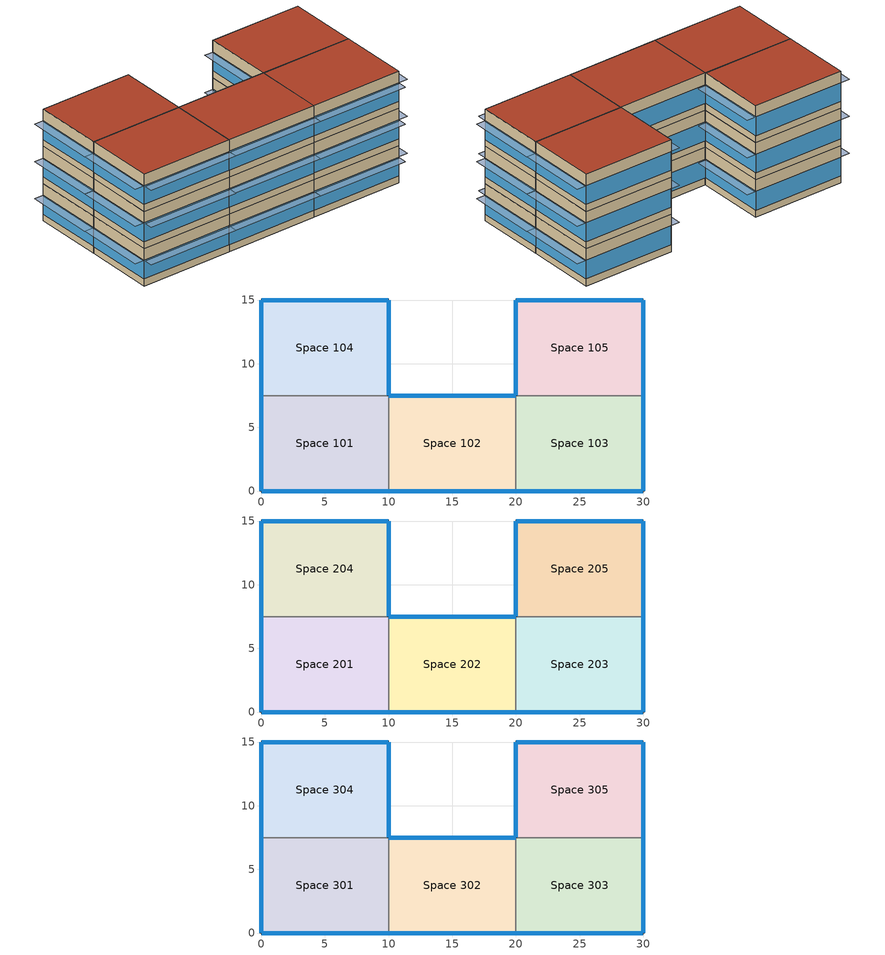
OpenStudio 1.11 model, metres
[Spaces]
Space 101
 floor ground: 10,7.5 10,0 0,0 0,7.5 z0
 wall outside: 0,7.5 0,0 10,0 z0:4
 wall to Space 104: 10,7.5 0,7.5 z0:4
 wall to Space 102: 10,0 10,7.5 z0:4
 window: 0.03,0 9.97,0 / 0,7.47 0,0.03 z0.75:2.76
Space 102
 floor ground: 20,7.5 20,0 10,0 10,7.5 z0
 wall outside: 20,7.5 10,7.5 / 10,0 20,0 z0:4
 wall to Space 103: 20,0 20,7.5 z0:4
 window: 10.03,0 19.97,0 / 19.97,7.5 10.03,7.5 z0.75:2.76
Space 103
 floor ground: 30,7.5 30,0 20,0 20,7.5 z0
 wall outside: 20,0 30,0 30,7.5 z0:4
 wall to Space 105: 30,7.5 20,7.5 z0:4
 window: 20.03,0 29.97,0 / 30,0.03 30,7.47 z0.75:2.76
Space 104
 floor ground: 10,15 10,7.5 0,7.5 0,15 z0
 wall outside: 10,7.5 10,15 0,15 0,7.5 z0:4
 window: 0,14.97 0,7.53 / 9.97,15 0.03,15 / 10,7.53 10,14.97 z0.75:2.76
Space 105
 floor ground: 30,15 30,7.5 20,7.5 20,15 z0
 wall outside: 30,7.5 30,15 20,15 20,7.5 z0:4
 window: 20,14.97 20,7.53 / 29.97,15 20.03,15 / 30,7.53 30,14.97 z0.75:2.76
Space 201
 floor to Space 101: 10,7.5 10,0 0,0 0,7.5 z4
 wall outside: 0,7.5 0,0 10,0 z4:8
 wall to Space 204: 10,7.5 0,7.5 z4:8
 wall to Space 202: 10,0 10,7.5 z4:8
 window: 0,7.47 0,0.03 / 0.03,0 9.97,0 z4.75:6.76
Space 202
 floor to Space 102: 20,7.5 20,0 10,0 10,7.5 z4
 wall outside: 20,7.5 10,7.5 / 10,0 20,0 z4:8
 wall to Space 203: 20,0 20,7.5 z4:8
 window: 19.97,7.5 10.03,7.5 / 10.03,0 19.97,0 z4.75:6.76
Space 203
 floor to Space 103: 30,7.5 30,0 20,0 20,7.5 z4
 wall outside: 20,0 30,0 30,7.5 z4:8
 wall to Space 205: 30,7.5 20,7.5 z4:8
 window: 20.03,0 29.97,0 / 30,0.03 30,7.47 z4.75:6.76
Space 204
 floor to Space 104: 10,15 10,7.5 0,7.5 0,15 z4
 wall outside: 10,7.5 10,15 0,15 0,7.5 z4:8
 window: 10,7.53 10,14.97 / 9.97,15 0.03,15 / 0,14.97 0,7.53 z4.75:6.76
Space 205
 floor to Space 105: 30,15 30,7.5 20,7.5 20,15 z4
 wall outside: 30,7.5 30,15 20,15 20,7.5 z4:8
 window: 30,7.53 30,14.97 / 20,14.97 20,7.53 / 29.97,15 20.03,15 z4.75:6.76
Space 301
 floor to Space 201: 10,7.5 10,0 0,0 0,7.5 z8
 wall outside: 0,7.5 0,0 10,0 z8:12
 wall to Space 304: 10,7.5 0,7.5 z8:12
 wall to Space 302: 10,0 10,7.5 z8:12
 window: 0,7.47 0,0.03 / 0.03,0 9.97,0 z8.75:10.76
 roof outside: 10,0 10,7.5 0,7.5 0,0 z12
Space 302
 floor to Space 202: 20,7.5 20,0 10,0 10,7.5 z8
 wall outside: 20,7.5 10,7.5 / 10,0 20,0 z8:12
 wall to Space 303: 20,0 20,7.5 z8:12
 window: 10.03,0 19.97,0 / 19.97,7.5 10.03,7.5 z8.75:10.76
 roof outside: 20,0 20,7.5 10,7.5 10,0 z12
Space 303
 floor to Space 203: 30,7.5 30,0 20,0 20,7.5 z8
 wall outside: 20,0 30,0 30,7.5 z8:12
 wall to Space 305: 30,7.5 20,7.5 z8:12
 window: 20.03,0 29.97,0 / 30,0.03 30,7.47 z8.75:10.76
 roof outside: 30,0 30,7.5 20,7.5 20,0 z12
Space 304
 floor to Space 204: 10,15 10,7.5 0,7.5 0,15 z8
 wall outside: 10,7.5 10,15 0,15 0,7.5 z8:12
 window: 10,7.53 10,14.97 / 0,14.97 0,7.53 / 9.97,15 0.03,15 z8.75:10.76
 roof outside: 10,7.5 10,15 0,15 0,7.5 z12
Space 305
 floor to Space 205: 30,15 30,7.5 20,7.5 20,15 z8
 wall outside: 30,7.5 30,15 20,15 20,7.5 z8:12
 window: 29.97,15 20.03,15 / 30,7.53 30,14.97 / 20,14.97 20,7.53 z8.75:10.76
 roof outside: 30,7.5 30,15 20,15 20,7.5 z12
shading: 9.97,-1.01 9.97,0 0.03,0 0.03,-1.01 z6.76; 19.97,-1.01 19.97,0 10.03,0 10.03,-1.01 z6.76; 9.97,-1.01 9.97,0 0.03,0 0.03,-1.01 z10.76; 11.01,7.53 11.01,14.97 10,14.97 10,7.53 z10.76; 0,0.03 0,7.47 -1.01,7.47 -1.01,0.03 z2.76; 31.01,0.03 31.01,7.47 30,7.47 30,0.03 z6.76; 31.01,0.03 31.01,7.47 30,7.47 30,0.03 z2.76; 31.01,7.53 31.01,14.97 30,14.97 30,7.53 z6.76; 31.01,0.03 31.01,7.47 30,7.47 30,0.03 z10.76; 11.01,7.53 11.01,14.97 10,14.97 10,7.53 z6.76; 29.97,-1.01 29.97,0 20.03,0 20.03,-1.01 z6.76; 20,7.53 20,14.97 18.99,14.97 18.99,7.53 z2.76; 31.01,7.53 31.01,14.97 30,14.97 30,7.53 z2.76; 0,0.03 0,7.47 -1.01,7.47 -1.01,0.03 z10.76; 19.97,-1.01 19.97,0 10.03,0 10.03,-1.01 z10.76; 31.01,7.53 31.01,14.97 30,14.97 30,7.53 z10.76; 20,7.53 20,14.97 18.99,14.97 18.99,7.53 z6.76; 11.01,7.53 11.01,14.97 10,14.97 10,7.53 z2.76; 0,7.53 0,14.97 -1.01,14.97 -1.01,7.53 z10.76; 20,7.53 20,14.97 18.99,14.97 18.99,7.53 z10.76; 9.97,-1.01 9.97,0 0.03,0 0.03,-1.01 z2.76; 0,0.03 0,7.47 -1.01,7.47 -1.01,0.03 z6.76; 19.97,-1.01 19.97,0 10.03,0 10.03,-1.01 z2.76; 29.97,-1.01 29.97,0 20.03,0 20.03,-1.01 z2.76; 29.97,-1.01 29.97,0 20.03,0 20.03,-1.01 z10.76; 0,7.53 0,14.97 -1.01,14.97 -1.01,7.53 z2.76; 0,7.53 0,14.97 -1.01,14.97 -1.01,7.53 z6.76
[Building]
Building 1: Space Type=189.1-2009 - Office - OpenOffice - CZ4-8; Default Construction Set=189.1-2009 - CZ5 - Office
[Site]
OSLO/FORNEBU: Latitude {deg}=59.9; Longitude {deg}=10.62; Time Zone {hr}=1; Elevation {m}=17
[ClimateZones]
Climate Zone Institution Name 1=ASHRAE; Climate Zone Document Name 1=ANSI/ASHRAE Standard 169; Climate Zone Document Year 1=2006; Climate Zone Institution Name 2=CEC; Climate Zone Document Name 2=California Climate Zone Descriptions; Climate Zone Document Year 2=1995
[SizingPeriod:DesignDay] Barometric Pressure {Pa}=101121; Sky Clearness=0; Rain Indicator=0; Snow Indicator=0; Day of Month=21; Daylight Saving Time Indicator=0; Dry-Bulb Temperature Range Modifier Type=DefaultMultipliers
Name | Maximum Dry-Bulb Temperature {C} | Daily Dry-Bulb Temperature Range {deltaC} | Humidity Indicating Conditions at Maximum Dry-Bulb | Wind Speed {m/s} | Wind Direction {deg} | Month | Day Type | Humidity Indicating Type | Solar Model Indicator | ASHRAE Taub | ASHRAE Taud
OSLO/FORNEBU Ann Clg .4% Condns Enth=>MDB | 23.7 | 8.8 | 54500 | 3.2 | 170 | 7 | SummerDesignDay | Enthalpy | ASHRAETau | 0.402 | 2.166
OSLO/FORNEBU Ann Clg .4% Condns WB=>MDB | 24.1 | 8.8 | 19.2 | 3.2 | 170 | 7 | SummerDesignDay | Wetbulb | ASHRAETau | 0.402 | 2.166
OSLO/FORNEBU Ann Clg .4% Condns DB=>MWB | 26.8 | 8.8 | 17.8 | 3.2 | 170 | 7 | SummerDesignDay | Wetbulb | ASHRAETau | 0.402 | 2.166
OSLO/FORNEBU Ann Htg 99.6% Condns DB | -17.2 | 0 | -17.2 | 0.8 | 0 | 1 | WinterDesignDay | Wetbulb | ASHRAEClearSky
OSLO/FORNEBU Ann Clg .4% Condns DP=>MDB | 20.6 | 8.8 | 17.7 | 3.2 | 170 | 7 | SummerDesignDay | Dewpoint | ASHRAETau | 0.402 | 2.166
OSLO/FORNEBU Ann Htg Wind 99.6% Condns WS=>MCDB | 5.4 | 0 | 5.4 | 10.6 | 0 | 1 | WinterDesignDay | Wetbulb | ASHRAEClearSky
OSLO/FORNEBU Ann Hum_n 99.6% Condns DP=>MCDB | -16 | 0 | -19.9 | 0.8 | 0 | 1 | WinterDesignDay | Dewpoint | ASHRAEClearSky
[DefaultConstructionSet] Interior Partition Construction=Interior Partition
Name | Default Exterior Surface Constructions | Default Interior Surface Constructions | Default Ground Contact Surface Constructions | Default Exterior SubSurface Constructions | Default Interior SubSurface Constructions
189.1-2009 - CZ1 - Office | Default Surface Constructions 1 | Default Surface Constructions 2 | Default Surface Constructions 3 | Default Sub Surface Constructions 1 | Default Sub Surface Constructions 2
189.1-2009 - CZ5 - Office | Default Surface Constructions 13 | Default Surface Constructions 14 | Default Surface Constructions 15 | Default Sub Surface Constructions 9 | Default Sub Surface Constructions 10
[DefaultSurfaceConstructions]
Name | Floor Construction | Wall Construction | Roof Ceiling Construction
Default Surface Constructions 1 | ExtSlabCarpet 4in ClimateZone 1-8 | ASHRAE 189.1-2009 ExtWall Mass ClimateZone 1 | ASHRAE 189.1-2009 ExtRoof IEAD ClimateZone 1
Default Surface Constructions 2; Default Surface Constructions 14 | Interior Floor | Interior Wall | Interior Ceiling
Default Surface Constructions 3; Default Surface Constructions 15 | ExtSlabCarpet 4in ClimateZone 1-8 | ExtSlabCarpet 4in ClimateZone 1-8 | ExtSlabCarpet 4in ClimateZone 1-8
Default Surface Constructions 13 | ExtSlabCarpet 4in ClimateZone 1-8 | ASHRAE 189.1-2009 ExtWall Mass ClimateZone 5 | ASHRAE 189.1-2009 ExtRoof IEAD ClimateZone 2-5
[Construction]
ExtSlabCarpet 4in ClimateZone 1-8: MAT-CC05 4 HW CONCRETE, CP02 CARPET PAD
ASHRAE 189.1-2009 ExtWall Mass ClimateZone 1: 1IN Stucco, 8IN Concrete HW, Wall Insulation [31], 1/2IN Gypsum
ASHRAE 189.1-2009 ExtRoof IEAD ClimateZone 1: Roof Membrane, Roof Insulation [18], Metal Decking
Interior Floor: F16 Acoustic tile, F05 Ceiling air space resistance, M11 100mm lightweight concrete
Interior Wall: G01a 19mm gypsum board, F04 Wall air space resistance, G01a 19mm gypsum board
Interior Ceiling: M11 100mm lightweight concrete, F05 Ceiling air space resistance, F16 Acoustic tile
ASHRAE 189.1-2009 ExtWindow ClimateZone 1: Theoretical Glass [167]
Exterior Door: F08 Metal surface, I01 25mm insulation board
Interior Window: Clear 3mm
Interior Door; Interior Partition: G05 25mm wood
ASHRAE 189.1-2009 ExtRoof IEAD ClimateZone 2-5: Roof Membrane, Roof Insulation [21], Metal Decking
ASHRAE 189.1-2009 ExtWindow ClimateZone 4-5: Theoretical Glass [207]
ASHRAE 189.1-2009 ExtWall Mass ClimateZone 5: 1IN Stucco, 8IN Concrete HW, Wall Insulation [40], 1/2IN Gypsum
[Material] Thermal Absorptance=0.9
Name | Roughness | Thickness {m} | Conductivity {W/m-K} | Density {kg/m3} | Specific Heat {J/kg-K} | Solar Absorptance | Visible Absorptance
MAT-CC05 4 HW CONCRETE | Rough | 0.1016 | 1.311 | 2240 | 836.8 | 0.85 | 0.85
1IN Stucco | Smooth | 0.0253 | 0.6918 | 1858 | 837 | 0.92 | 0.92
8IN Concrete HW | MediumRough | 0.2033 | 1.7296 | 2243 | 837 | 0.65 | 0.65
Wall Insulation [31] | MediumRough | 0.0337 | 0.0432 | 91 | 837 | 0.5 | 0.5
1/2IN Gypsum | Smooth | 0.0127 | 0.16 | 784.9 | 830 | 0.4 | 0.4
Roof Membrane | VeryRough | 0.0095 | 0.16 | 1121.29 | 1460 | 0.7 | 0.7
Roof Insulation [18] | MediumRough | 0.1693 | 0.049 | 265 | 836.8 | 0.7 | 0.7
Metal Decking | MediumSmooth | 0.0015 | 45.006 | 7680 | 418.4 | 0.6 | 0.6
F16 Acoustic tile | MediumSmooth | 0.0191 | 0.06 | 368 | 590 | 0.3 | 0.3
M11 100mm lightweight concrete | MediumRough | 0.1016 | 0.53 | 1280 | 840 | 0.5 | 0.5
G01a 19mm gypsum board | MediumSmooth | 0.019 | 0.16 | 800 | 1090 | 0.4 | 0.4
F08 Metal surface | Smooth | 0.0008 | 45.28 | 7824 | 500 | 0.7 | 0.7
I01 25mm insulation board | MediumRough | 0.0254 | 0.03 | 43 | 1210 | 0.6 | 0.6
G05 25mm wood | MediumSmooth | 0.0254 | 0.15 | 608 | 1630 | 0.5 | 0.5
Roof Insulation [21] | MediumRough | 0.2105 | 0.049 | 265 | 836.8 | 0.7 | 0.7
Wall Insulation [40] | MediumRough | 0.0794 | 0.0432 | 91 | 837 | 0.5 | 0.5
[Material:NoMass]
CP02 CARPET PAD: Roughness=Smooth; Thermal Resistance {m2-K/W}=0.1; Thermal Absorptance=0.9; Solar Absorptance=0.8; Visible Absorptance=0.8
[Material:AirGap]
Name | Thermal Resistance {m2-K/W}
F05 Ceiling air space resistance | 0.18
F04 Wall air space resistance | 0.15
[DefaultSubSurfaceConstructions]
Name | Fixed Window Construction | Operable Window Construction | Door Construction | Tubular Daylight Dome Construction | Tubular Daylight Diffuser Construction
Default Sub Surface Constructions 1 | ASHRAE 189.1-2009 ExtWindow ClimateZone 1 | ASHRAE 189.1-2009 ExtWindow ClimateZone 1 | Exterior Door | Interior Window | Interior Window
Default Sub Surface Constructions 2; Default Sub Surface Constructions 10 | Interior Window | Interior Window | Interior Door
Default Sub Surface Constructions 9 | ASHRAE 189.1-2009 ExtWindow ClimateZone 4-5 | ASHRAE 189.1-2009 ExtWindow ClimateZone 4-5 | Exterior Door | Interior Window | Interior Window
[WindowMaterial:Glazing] Optical Data Type=SpectralAverage; Thickness {m}=0.003; Back Side Solar Reflectance at Normal Incidence=0; Back Side Visible Reflectance at Normal Incidence=0; Infrared Transmittance at Normal Incidence=0; Dirt Correction Factor for Solar and Visible Transmittance=1; Solar Diffusing=No
Name | Solar Transmittance at Normal Incidence | Front Side Solar Reflectance at Normal Incidence | Visible Transmittance at Normal Incidence | Front Side Visible Reflectance at Normal Incidence | Front Side Infrared Hemispherical Emissivity | Back Side Infrared Hemispherical Emissivity | Conductivity {W/m-K}
Theoretical Glass [167] | 0.2374 | 0.7126 | 0.2512 | 0.6988 | 0.985 | 0.985 | 2.1073
Clear 3mm | 0.837 | 0.075 | 0.898 | 0.081 | 0.84 | 0.84 | 0.9
Theoretical Glass [207] | 0.3311 | 0.6189 | 0.44 | 0.51 | 0.9 | 0.9 | 0.0133
[SpaceType] Standards Building Type=Office
Name | Default Schedule Set | Design Specification Outdoor Air Object | Standards Space Type
189.1-2009 - Office - OpenOffice - CZ1-3 | 189.1-2009 - Office - OpenOffice - CZ1-3 Schedule Set | 189.1-2009 - Office - OpenOffice - CZ1-3 Ventilation | OpenOffice
189.1-2009 - Office - Restroom - CZ1-3 | 189.1-2009 - Office - Restroom - CZ1-3 Schedule Set | 189.1-2009 - Office - Restroom - CZ1-3 Ventilation | Restroom
189.1-2009 - Office - OpenOffice - CZ4-8 | 189.1-2009 - Office - OpenOffice - CZ4-8 Schedule Set | 189.1-2009 - Office - OpenOffice - CZ4-8 Ventilation | OpenOffice
[DefaultScheduleSet] People Activity Level Schedule=Office Activity; Lighting Schedule=Office Bldg Light; Electric Equipment Schedule=Office Bldg Equip; Infiltration Schedule=Office Infil Quarter On
Name | Number of People Schedule
189.1-2009 - Office - OpenOffice - CZ1-3 Schedule Set; 189.1-2009 - Office - OpenOffice - CZ4-8 Schedule Set | Office Work Occ
189.1-2009 - Office - Restroom - CZ1-3 Schedule Set | Office Misc Occ
[Lights:Definition] Design Level Calculation Method=Watts/Area
Name | Watts per Space Floor Area {W/m2}
189.1-2009 - Office - OpenOffice - CZ1-3 Lights Definition; 189.1-2009 - Office - OpenOffice - CZ4-8 Lights Definition | 10.6563
189.1-2009 - Office - Restroom - CZ1-3 Lights Definition | 8.71877
[Lights]
Name | Lights Definition | Space or SpaceType
189.1-2009 - Office - OpenOffice - CZ1-3 Lights | 189.1-2009 - Office - OpenOffice - CZ1-3 Lights Definition | 189.1-2009 - Office - OpenOffice - CZ1-3
189.1-2009 - Office - Restroom - CZ1-3 Lights | 189.1-2009 - Office - Restroom - CZ1-3 Lights Definition | 189.1-2009 - Office - Restroom - CZ1-3
189.1-2009 - Office - OpenOffice - CZ4-8 Lights | 189.1-2009 - Office - OpenOffice - CZ4-8 Lights Definition | 189.1-2009 - Office - OpenOffice - CZ4-8
[DesignSpecification:OutdoorAir] Outdoor Air Method=Sum
Name | Outdoor Air Flow per Person {m3/s-person} | Outdoor Air Flow per Floor Area {m3/s-m2}
189.1-2009 - Office - OpenOffice - CZ1-3 Ventilation; 189.1-2009 - Office - OpenOffice - CZ4-8 Ventilation | 0.00943895
189.1-2009 - Office - Restroom - CZ1-3 Ventilation |  | 0.0048768
[People:Definition] Number of People Calculation Method=People/Area; Fraction Radiant=0.3
Name | People per Space Floor Area {person/m2}
189.1-2009 - Office - OpenOffice - CZ1-3 People Definition; 189.1-2009 - Office - OpenOffice - CZ4-8 People Definition | 0.0565105
189.1-2009 - Office - Restroom - CZ1-3 People Definition | 0.107639
[People]
Name | People Definition | Space or SpaceType
189.1-2009 - Office - OpenOffice - CZ1-3 People | 189.1-2009 - Office - OpenOffice - CZ1-3 People Definition | 189.1-2009 - Office - OpenOffice - CZ1-3
189.1-2009 - Office - Restroom - CZ1-3 People | 189.1-2009 - Office - Restroom - CZ1-3 People Definition | 189.1-2009 - Office - Restroom - CZ1-3
189.1-2009 - Office - OpenOffice - CZ4-8 People | 189.1-2009 - Office - OpenOffice - CZ4-8 People Definition | 189.1-2009 - Office - OpenOffice - CZ4-8
[SpaceInfiltration:DesignFlowRate] Design Flow Rate Calculation Method=Flow/ExteriorArea
Name | Space or SpaceType | Flow per Exterior Surface Area {m3/s-m2}
189.1-2009 - Office - OpenOffice - CZ1-3 Infiltration | 189.1-2009 - Office - OpenOffice - CZ1-3 | 0.00030226
189.1-2009 - Office - Restroom - CZ1-3 Infiltration | 189.1-2009 - Office - Restroom - CZ1-3 | 0.00030226
189.1-2009 - Office - OpenOffice - CZ4-8 Infiltration | 189.1-2009 - Office - OpenOffice - CZ4-8 | 0.000226568
[ElectricEquipment:Definition] Design Level Calculation Method=Watts/Area
Name | Watts per Space Floor Area {W/m2}
189.1-2009 - Office - OpenOffice - CZ1-3 Electric Equipment Definition; 189.1-2009 - Office - OpenOffice - CZ4-8 Electric Equipment Definition | 7.64238
189.1-2009 - Office - Restroom - CZ1-3 Electric Equipment Definition | 0.753474
[ElectricEquipment]
Name | Electric Equipment Definition | Space or SpaceType
189.1-2009 - Office - OpenOffice - CZ1-3 Electric Equipment | 189.1-2009 - Office - OpenOffice - CZ1-3 Electric Equipment Definition | 189.1-2009 - Office - OpenOffice - CZ1-3
189.1-2009 - Office - Restroom - CZ1-3 Electric Equipment | 189.1-2009 - Office - Restroom - CZ1-3 Electric Equipment Definition | 189.1-2009 - Office - Restroom - CZ1-3
189.1-2009 - Office - OpenOffice - CZ4-8 Electric Equipment | 189.1-2009 - Office - OpenOffice - CZ4-8 Electric Equipment Definition | 189.1-2009 - Office - OpenOffice - CZ4-8
[ThermostatSetpoint:DualSetpoint] Heating Setpoint Temperature Schedule=Medium Office HtgSetp; Cooling Setpoint Temperature Schedule=Medium Office ClgSetp
Thermal Zone 1 Thermostat 1; Thermal Zone 2 Thermostat; Thermal Zone 3 Thermostat 1; Thermal Zone 4 Thermostat; Thermal Zone 5 Thermostat 1; Thermal Zone 6 Thermostat
[BuildingStory] Nominal Floor to Floor Height {m}=4
Name | Nominal Z Coordinate {m}
Building Story 1 | 0
Building Story 2 | 4
Building Story 3 | 8
[Space] Default Construction Set=189.1-2009 - CZ1 - Office
Name | Space Type | Building Story | Thermal Zone
Space 101; Space 102; Space 103; Space 104 | 189.1-2009 - Office - OpenOffice - CZ1-3 | Building Story 1 | Thermal Zone 1
Space 105 | 189.1-2009 - Office - Restroom - CZ1-3 | Building Story 1 | Thermal Zone 2
Space 201; Space 202; Space 203; Space 204 | 189.1-2009 - Office - OpenOffice - CZ1-3 | Building Story 2 | Thermal Zone 3
Space 205 | 189.1-2009 - Office - Restroom - CZ1-3 | Building Story 2 | Thermal Zone 4
Space 301; Space 302; Space 303; Space 304 | 189.1-2009 - Office - OpenOffice - CZ1-3 | Building Story 3 | Thermal Zone 5
Space 305 | 189.1-2009 - Office - Restroom - CZ1-3 | Building Story 3 | Thermal Zone 6
[ThermalZone] Use Ideal Air Loads=Yes
Name | Thermostat
Thermal Zone 1 | Thermal Zone 1 Thermostat 1
Thermal Zone 2 | Thermal Zone 2 Thermostat
Thermal Zone 3 | Thermal Zone 3 Thermostat 1
Thermal Zone 4 | Thermal Zone 4 Thermostat
Thermal Zone 5 | Thermal Zone 5 Thermostat 1
Thermal Zone 6 | Thermal Zone 6 Thermostat
[Sizing:Zone] Zone Cooling Design Supply Air Temperature Input Method=SupplyAirTemperature; Zone Cooling Design Supply Air Temperature {C}=14; Zone Cooling Design Supply Air Temperature Difference {deltaC}=11.11; Zone Heating Design Supply Air Temperature Input Method=SupplyAirTemperature; Zone Heating Design Supply Air Temperature {C}=40; Zone Heating Design Supply Air Temperature Difference {deltaC}=11.11; Zone Cooling Design Supply Air Humidity Ratio {kg-H2O/kg-air}=0.0085; Zone Heating Design Supply Air Humidity Ratio {kg-H2O/kg-air}=0.008; Cooling Design Air Flow Method=DesignDay; Heating Design Air Flow Method=DesignDay; Account for Dedicated Outdoor Air System=No; Dedicated Outdoor Air System Control Strategy=NeutralSupplyAir; Dedicated Outdoor Air Low Setpoint Temperature for Design {C}=autosize; Dedicated Outdoor Air High Setpoint Temperature for Design {C}=autosize
Thermal Zone 1; Thermal Zone 2; Thermal Zone 3; Thermal Zone 4; Thermal Zone 5; Thermal Zone 6
[Schedule:Ruleset]
Name | Default Day Schedule | Summer Design Day Schedule | Winter Design Day Schedule
Office Bldg Light | Office Bldg Light Default Schedule | Office Bldg Light Summer Design Day | Office Bldg Light Winter Design Day
Office Misc Occ | Office Bldg Occ Default Schedule 1 | Office Bldg Occ Summer Design Day 1 | Office Bldg Occ Winter Design Day 1
Office Activity | Office Activity Default Schedule | Office Activity Summer Design Day | Office Activity Winter Design Day
Office Infil Quarter On | Office Infil Quarter On Default Schedule | Office Infil Quarter On Summer Design Day | Office Infil Quarter On Winter Design Day
Office Bldg Equip | Office Bldg Equip Default Schedule | Office Bldg Equip Summer Design Day | Office Bldg Equip Winter Design Day
Medium Office HtgSetp | Medium Office HtgSetp Default Schedule | Medium Office HtgSetp Summer Design Day | Medium Office HtgSetp Winter Design Day
Medium Office ClgSetp | Medium Office ClgSetp Default Schedule | Medium Office ClgSetp Summer Design Day | Medium Office ClgSetp Winter Design Day
Office Work Occ | Office Bldg Occ Default Schedule | Office Bldg Occ Summer Design Day | Office Bldg Occ Winter Design Day
[Schedule:Day]
Office Bldg Light Default Schedule: 5, 0, 0.05, 7, 0, 0.1, 8, 0, 0.3, 17, 0, 0.9, 18, 0, 0.7, 20, 0, 0.5, 22, 0, 0.3, 23, 0, 0.1, 24, 0, 0.05
Office Bldg Light Summer Design Day; Office Infil Quarter On Rule 1 Day Schedule; Office Bldg Equip Summer Design Day: 24, 0, 1
Office Bldg Light Winter Design Day; Office Bldg Occ Winter Design Day 1; Office Bldg Occ Rule 1 Day Schedule 1; Office Bldg Equip Winter Design Day; Office Bldg Occ Winter Design Day; Office Bldg Occ Rule 1 Day Schedule: 24, 0, 0
Office Bldg Light Rule 1 Day Schedule: 24, 0, 0.05
Office Bldg Light Rule 2 Day Schedule: 6, 0, 0.05, 8, 0, 0.1, 14, 0, 0.5, 17, 0, 0.15, 24, 0, 0.05
Office Bldg Occ Default Schedule 1: 6, 0, 0, 7, 0, 0.1, 8, 0, 0.2, 20, 0, 0.4, 22, 0, 0.1, 24, 0, 0.05
Office Bldg Occ Summer Design Day 1; Office Bldg Occ Summer Design Day: 6, 0, 0, 22, 0, 1, 24, 0, 0.05
Office Bldg Occ Rule 2 Day Schedule 1: 6, 0, 0, 8, 0, 0.1, 14, 0, 0.25, 17, 0, 0.1, 24, 0, 0
Office Activity Default Schedule; Office Activity Summer Design Day; Office Activity Winter Design Day: 24, 0, 132
Office Infil Quarter On Default Schedule; Office Infil Quarter On Summer Design Day: 6, 0, 1, 22, 0, 0.25, 24, 0, 1
Office Infil Quarter On Winter Design Day; Office Infil Quarter On Rule 2 Day Schedule: 6, 0, 1, 18, 0, 0.25, 24, 0, 1
Office Bldg Equip Default Schedule: 8, 0, 0.4, 12, 0, 0.9, 13, 0, 0.8, 17, 0, 0.9, 18, 0, 0.8, 20, 0, 0.6, 22, 0, 0.5, 24, 0, 0.4
Office Bldg Equip Rule 1 Day Schedule: 24, 0, 0.3
Office Bldg Equip Rule 2 Day Schedule: 6, 0, 0.3, 8, 0, 0.4, 14, 0, 0.5, 17, 0, 0.35, 24, 0, 0.3
Medium Office HtgSetp Default Schedule: 6, 0, 15.6, 22, 0, 21, 24, 0, 15.6
Medium Office HtgSetp Summer Design Day; Medium Office HtgSetp Rule 1 Day Schedule: 24, 0, 15.6
Medium Office HtgSetp Winter Design Day: 24, 0, 21
Medium Office HtgSetp Rule 2 Day Schedule: 6, 0, 15.6, 18, 0, 21, 24, 0, 15.6
Medium Office ClgSetp Default Schedule; Medium Office ClgSetp Summer Design Day: 6, 0, 26.7, 22, 0, 24, 24, 0, 26.7
Medium Office ClgSetp Winter Design Day; Medium Office ClgSetp Rule 1 Day Schedule: 24, 0, 26.7
Medium Office ClgSetp Rule 2 Day Schedule: 6, 0, 26.7, 18, 0, 24, 24, 0, 26.7
Office Bldg Occ Default Schedule: 6, 0, 0, 7, 0, 0.1, 8, 0, 0.2, 12, 0, 0.85, 13, 0, 0.5, 17, 0, 0.85, 18, 0, 0.7, 20, 0, 0.4, 22, 0, 0.1, 24, 0, 0.05
Office Bldg Occ Rule 2 Day Schedule: 6, 0, 0, 8, 0, 0.1, 14, 0, 0.4, 17, 0, 0.1, 24, 0, 0
[Schedule:Rule] Apply Monday=No; Apply Tuesday=No; Apply Wednesday=No; Apply Thursday=No; Apply Friday=No; Date Specification Type=DateRange; Start Month=1; Start Day=1; End Month=12; End Day=31
Name | Schedule Ruleset | Rule Order | Day Schedule | Apply Sunday | Apply Saturday
Office Bldg Light Rule 1 | Office Bldg Light | 0 | Office Bldg Light Rule 1 Day Schedule | Yes | No
Office Bldg Light Rule 2 | Office Bldg Light | 1 | Office Bldg Light Rule 2 Day Schedule | No | Yes
Office Misc Occ Rule 1 | Office Misc Occ | 0 | Office Bldg Occ Rule 1 Day Schedule 1 | Yes | No
Office Misc Occ Rule 2 | Office Misc Occ | 1 | Office Bldg Occ Rule 2 Day Schedule 1 | No | Yes
Office Infil Quarter On Rule 1 | Office Infil Quarter On | 0 | Office Infil Quarter On Rule 1 Day Schedule | Yes | No
Office Infil Quarter On Rule 2 | Office Infil Quarter On | 1 | Office Infil Quarter On Rule 2 Day Schedule | No | Yes
Office Bldg Equip Rule 1 | Office Bldg Equip | 0 | Office Bldg Equip Rule 1 Day Schedule | Yes | No
Office Bldg Equip Rule 2 | Office Bldg Equip | 1 | Office Bldg Equip Rule 2 Day Schedule | No | Yes
Medium Office HtgSetp Rule 1 | Medium Office HtgSetp | 0 | Medium Office HtgSetp Rule 1 Day Schedule | Yes | No
Medium Office HtgSetp Rule 2 | Medium Office HtgSetp | 1 | Medium Office HtgSetp Rule 2 Day Schedule | No | Yes
Medium Office ClgSetp Rule 1 | Medium Office ClgSetp | 0 | Medium Office ClgSetp Rule 1 Day Schedule | Yes | No
Medium Office ClgSetp Rule 2 | Medium Office ClgSetp | 1 | Medium Office ClgSetp Rule 2 Day Schedule | No | Yes
Office Work Occ Rule 1 | Office Work Occ | 0 | Office Bldg Occ Rule 1 Day Schedule | Yes | No
Office Work Occ Rule 2 | Office Work Occ | 1 | Office Bldg Occ Rule 2 Day Schedule | No | Yes
